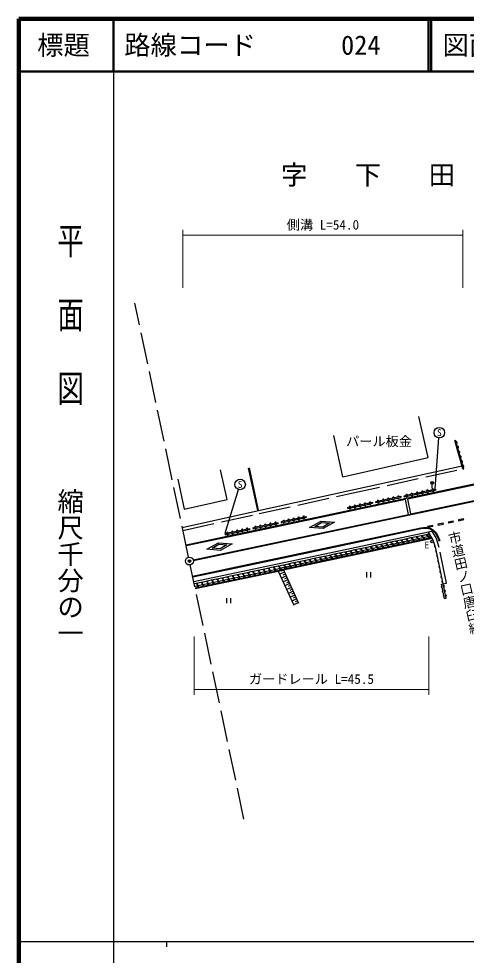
# Model space of a CAD drawing. Units: millimetres, scale not verified. Extents: x 40000 to 680000, y 20000 to 380000.
# Drawn here: x 40000 to 124885, y 202409 to 380000 of the extents above; entities that cross this region are included whole.
import ezdxf
from ezdxf.enums import TextEntityAlignment as Align

# ---------------------------------------------------------------- set-up
doc = ezdxf.new("R2010")
doc.units = ezdxf.units.MM
doc.header["$LTSCALE"] = 1000
doc.header["$PDMODE"] = 32
doc.header["$PDSIZE"] = 500
doc.linetypes.add('CHAIN', pattern=[18.5, 12, -1.5, 3.5, -1.5])
doc.linetypes.add('DASHED', pattern=[7.5, 6, -1.5])
for name, color, linetype, lineweight in [('M-BGD', 7, 'Continuous', 25), ('M-BGD-EXST', 7, 'Continuous', 25), ('M-BMK', 2, 'CHAIN', 13), ('M-BMK-HTXT', 7, 'Continuous', 13), ('M-BMK-SRVR', 3, 'Continuous', 25), ('M-STR-HTXT', 7, 'Continuous', 13), ('M-STR-STRC', 7, 'Continuous', 25), ('M-TTL', 2, 'Continuous', 140), ('M-TTL-BAND', 7, 'Continuous', 25), ('M-TTL-LINE', 7, 'Continuous', 50), ('M-TTL-TXT', 7, 'Continuous', 13)]:
    doc.layers.add(name, color=color, linetype=linetype, lineweight=lineweight)
doc.layers.add('M-OTRS', color=6, linetype='Continuous')
doc.styles.add('@ＭＳ ゴシック', font='')
doc.styles.add('ＭＳ ゴシック', font='')
doc.styles.get('@ＭＳ ゴシック').set_extended_font_data('@MS Gothic')
doc.styles.get('ＭＳ ゴシック').set_extended_font_data('MS Gothic')

msp = doc.modelspace()

# ---------------------------------------------------------------- linework, layer by layer
at = {"layer": 'M-BGD', "linetype": 'DASHED'}
for p, q in [((72220, 277898), (62039, 326084)), ((118393, 282803), (117721, 282660)), ((82711, 228244), (72530, 276431)), ((120483, 272816), (121115, 272952))]:
    msp.add_line(p, q, dxfattribs=at)
at = {"layer": 'M-BGD'}
for p, q in [((117661, 296779), (115918, 304576)), ((101480, 293162), (99737, 300958)), ((124249, 294638), (122728, 300024)), ((124393, 294679), (122872, 300064)), ((101478, 293161), (117661, 296779)), ((85500, 286785), (83739, 294823)), ((102449, 290508), (124083, 295225)), ((79510, 288838), (78248, 294479)), ((85353, 286753), (83593, 294791)), ((83813, 293788), (83960, 293820)), ((124249, 294638), (124393, 294679)), ((70148, 292667), (71410, 287026)), ((84033, 292783), (84180, 292816)), ((84253, 291779), (84400, 291811)), ((84473, 290774), (84620, 290806)), ((84693, 289769), (84840, 289802)), ((113072, 289545), (113114, 289350)), ((113073, 289547), (114065, 289758)), ((113114, 289350), (119067, 290615)), ((114065, 289758), (115057, 289969)), ((115057, 289969), (116049, 290180)), ((116049, 290180), (117041, 290391)), ((117041, 290391), (118034, 290602)), ((118034, 290602), (119026, 290813)), ((119025, 290811), (119067, 290615)), ((71410, 287026), (79510, 288838)), ((84914, 288765), (85060, 288797)), ((85134, 287760), (85280, 287792)), ((102330, 287292), (107088, 288306)), ((104275, 287504), (105227, 287707)), ((105227, 287707), (106179, 287910)), ((106179, 287910), (107130, 288112)), ((107088, 288306), (107130, 288110)), ((107693, 288447), (112462, 289438)), ((107693, 288447), (107734, 288251)), ((107734, 288253), (108688, 288451)), ((108688, 288451), (109642, 288650)), ((109642, 288650), (110595, 288848)), ((110595, 288848), (111549, 289046)), ((111549, 289046), (112503, 289244)), ((112462, 289438), (112502, 289242)), ((85354, 286755), (85500, 286788)), ((102330, 287292), (102372, 287096)), ((102372, 287098), (103324, 287301)), ((103324, 287301), (104275, 287504)), ((84455, 283295), (89207, 284297)), ((87265, 284094), (88215, 284294)), ((88215, 284294), (89166, 284494)), ((89165, 284492), (89207, 284297)), ((89761, 284631), (90709, 284830)), ((89761, 284629), (89802, 284433)), ((89802, 284433), (94540, 285429)), ((90709, 284830), (91656, 285030)), ((91656, 285030), (92604, 285229)), ((92604, 285229), (93552, 285428)), ((93552, 285428), (94499, 285627)), ((94499, 285625), (94540, 285429)), ((79127, 282353), (80057, 282556)), ((79170, 282156), (83819, 283169)), ((80057, 282556), (80987, 282759)), ((80987, 282759), (81917, 282961)), ((81917, 282961), (82847, 283164)), ((82847, 283164), (83777, 283366)), ((83777, 283364), (83819, 283169)), ((84414, 283490), (84455, 283295)), ((84415, 283493), (85365, 283693)), ((85365, 283693), (86315, 283893)), ((86315, 283893), (87265, 284094)), ((79127, 282351), (79170, 282156)), ((110204, 280651), (109237, 280445)), ((111171, 280857), (110204, 280651)), ((112138, 281064), (111171, 280857)), ((113105, 281270), (112138, 281064)), ((112503, 280421), (113475, 280628)), ((114072, 281476), (113105, 281270)), ((113475, 280628), (114446, 280835)), ((115039, 281682), (114072, 281476)), ((114446, 280835), (115417, 281042)), ((116006, 281888), (115039, 281682)), ((115417, 281042), (116389, 281250)), ((116973, 282094), (116006, 281888)), ((116389, 281250), (117360, 281457)), ((117940, 282300), (116973, 282094)), ((117360, 281457), (118331, 281664)), ((102469, 279003), (101502, 278797)), ((103436, 279209), (102469, 279003)), ((104403, 279415), (103436, 279209)), ((105370, 279621), (104403, 279415)), ((104732, 278763), (105704, 278970)), ((106336, 279827), (105370, 279621)), ((105704, 278970), (106675, 279177)), ((107303, 280033), (106336, 279827)), ((106675, 279177), (107646, 279384)), ((108270, 280239), (107303, 280033)), ((107646, 279384), (108618, 279592)), ((109237, 280445), (108270, 280239)), ((108618, 279592), (109589, 279799)), ((109589, 279799), (110561, 280006)), ((110561, 280006), (111532, 280213)), ((111532, 280213), (112503, 280421)), ((93767, 277149), (92800, 276943)), ((94733, 277355), (93767, 277149)), ((95700, 277561), (94733, 277355)), ((96667, 277767), (95700, 277561)), ((95990, 276898), (96961, 277105)), ((97634, 277973), (96667, 277767)), ((96961, 277105), (97933, 277312)), ((98601, 278179), (97634, 277973)), ((97933, 277312), (98904, 277519)), ((99568, 278385), (98601, 278179)), ((98904, 277519), (99876, 277727)), ((100535, 278591), (99568, 278385)), ((99876, 277727), (100847, 277934)), ((101502, 278797), (100535, 278591)), ((100847, 277934), (101818, 278141)), ((101818, 278141), (102790, 278348)), ((102790, 278348), (103761, 278556)), ((103761, 278556), (104732, 278763)), ((73448, 272088), (89188, 275390)), ((85007, 275303), (84033, 275098)), ((85981, 275508), (85007, 275303)), ((86955, 275713), (85981, 275508)), ((87929, 275918), (86955, 275713)), ((88903, 276123), (87929, 275918)), ((89877, 276328), (88903, 276123)), ((89188, 275392), (90162, 275654)), ((90232, 275428), (89779, 275222)), ((90851, 276533), (89877, 276328)), ((90162, 275654), (91133, 275862)), ((90197, 275506), (93065, 269190)), ((91826, 276738), (90851, 276533)), ((91133, 275862), (92105, 276069)), ((92800, 276943), (91826, 276738)), ((92105, 276069), (93076, 276276)), ((93076, 276276), (94047, 276483)), ((94047, 276483), (95019, 276690)), ((95019, 276690), (95990, 276898)), ((77214, 273663), (76240, 273457)), ((78188, 273868), (77214, 273663)), ((79162, 274073), (78188, 273868)), ((80137, 274278), (79162, 274073)), ((81111, 274483), (80137, 274278)), ((82085, 274688), (81111, 274483)), ((83059, 274893), (82085, 274688)), ((84033, 275098), (83059, 274893)), ((89223, 275244), (92159, 268778)), ((90397, 275065), (89491, 274654)), ((90726, 274340), (89820, 273929)), ((90562, 274703), (90108, 274497)), ((91055, 273615), (90149, 273204)), ((90891, 273978), (90438, 273772)), ((73318, 272842), (73291, 272837)), ((74292, 273047), (73318, 272842)), ((75266, 273252), (74292, 273047)), ((76240, 273457), (75266, 273252)), ((91384, 272891), (90478, 272479)), ((91220, 273253), (90767, 273047)), ((91714, 272166), (90807, 271754)), ((91549, 272528), (91096, 272322)), ((91878, 271803), (91425, 271597)), ((120189, 272754), (120483, 272816)), ((120761, 270085), (120189, 272754)), ((121055, 270148), (120483, 272816)), ((92043, 271441), (91137, 271029)), ((92372, 270716), (91466, 270304)), ((92207, 271078), (91754, 270872)), ((92701, 269991), (91795, 269579)), ((92536, 270353), (92083, 270148)), ((120761, 270085), (121055, 270148)), ((93030, 269266), (92124, 268854)), ((92866, 269628), (92412, 269423))]:
    msp.add_line(p, q, dxfattribs=at)
at = {"layer": 'M-BGD', "linetype": 'DASHED'}
for points in [[(71151, 282959), (85610, 286164), (102577, 289922), (124246, 294647)], [(121115, 272952), (119753, 279706), (119503, 280556), (119144, 281559), (118393, 282803)]]:
    msp.add_lwpolyline(points, dxfattribs=at)
at = {"layer": 'M-BGD'}
for points in [[(71027, 283546), (85480, 286750), (102449, 290508)], [(117721, 282660), (92716, 277332), (73208, 273226)], [(120479, 272816), (119121, 279550), (118885, 280354), (118553, 281278), (117721, 282660)], [(73386, 272382), (89118, 275682), (90091, 275944), (118160, 281932)], [(73479, 271941), (89223, 275244), (90197, 275506), (118405, 281524)]]:
    msp.add_lwpolyline(points, dxfattribs=at)
for centre in [(111848, 280690), (112816, 280896), (113784, 281103), (114751, 281309), (115719, 281516), (116687, 281722), (117655, 281929), (103137, 278831), (104105, 279038), (105073, 279244), (106041, 279451), (107008, 279657), (107976, 279864), (108944, 280070), (109912, 280277), (110880, 280483), (95394, 277180), (96362, 277386), (97330, 277593), (98298, 277799), (99266, 278005), (100233, 278212), (101201, 278418), (102169, 278625), (86649, 275268), (87629, 275474), (88608, 275679), (89579, 275912), (90555, 276147), (91523, 276354), (92490, 276560), (93458, 276767), (94426, 276973), (78812, 273624), (79792, 273830), (80772, 274035), (81751, 274241), (82731, 274446), (83710, 274652), (84690, 274857), (85669, 275063), (73915, 272597), (74894, 272803), (75874, 273008), (76853, 273213), (77833, 273419)]:
    msp.add_circle(centre, 50, dxfattribs=at)
for centre, radius, start, end in [((122994, 299616), 156, 287.81913, 103.72587), ((123247, 298719), 156, 287.81861, 103.72639), ((123501, 297821), 156, 287.81861, 103.72639), ((123754, 296924), 156, 287.81913, 103.72587), ((124008, 296026), 156, 287.81913, 103.72587), ((124261, 295128), 156, 287.81861, 103.72639), ((111988, 289328), 163, 16.27095, 187.21826), ((113573, 289633), 170, 18.8379, 185.16249), ((113606, 289477), 170, 198.83829, 5.1621), ((114565, 289844), 170, 18.83837, 185.16368), ((114598, 289688), 170, 198.83797, 5.16407), ((115557, 290055), 170, 18.83874, 185.16129), ((115590, 289899), 170, 198.8379, 5.16249), ((116549, 290266), 170, 18.83882, 185.16288), ((116583, 290110), 170, 198.83882, 5.16288), ((117542, 290477), 170, 18.83874, 185.16129), ((117575, 290321), 170, 198.83874, 5.16129), ((118534, 290688), 170, 18.83797, 185.16407), ((118567, 290532), 170, 198.83882, 5.16288), ((103761, 287586), 163, 16.49085, 187.56689), ((104712, 287789), 163, 16.48927, 187.56674), ((105664, 287991), 163, 16.48938, 187.56835), ((105700, 287821), 163, 196.48927, 7.56674), ((106615, 288194), 163, 16.49125, 187.56649), ((106652, 288023), 163, 196.49173, 7.56564), ((108173, 288535), 163, 16.27144, 187.21742), ((108209, 288365), 163, 196.27155, 7.21903), ((109127, 288734), 163, 16.27144, 187.21742), ((109162, 288563), 163, 196.27341, 7.21717), ((110080, 288932), 163, 16.27292, 187.21802), ((110116, 288761), 163, 196.27144, 7.21742), ((111034, 289130), 163, 16.27095, 187.21826), ((111070, 288960), 163, 196.27144, 7.21742), ((112023, 289158), 163, 196.27341, 7.21717), ((102809, 287383), 163, 16.49125, 187.56649), ((102845, 287212), 163, 196.49125, 7.56649), ((103797, 287415), 163, 196.49125, 7.56649), ((104749, 287618), 163, 196.48938, 7.56835), ((87743, 284182), 162, 16.25806, 187.55563), ((88693, 284382), 162, 16.25894, 187.55439), ((88729, 284211), 162, 196.26092, 7.55414), ((90238, 284719), 162, 16.05607, 187.6908), ((90274, 284547), 162, 196.05806, 7.69055), ((91185, 284918), 162, 16.05806, 187.69055), ((91221, 284746), 162, 196.05806, 7.69055), ((92133, 285118), 162, 16.05806, 187.69055), ((92169, 284945), 162, 196.05806, 7.69055), ((93080, 285317), 162, 16.05806, 187.69055), ((93116, 285144), 162, 196.05806, 7.69055), ((94028, 285516), 162, 16.05806, 187.69055), ((94064, 285343), 162, 196.05757, 7.6914), ((79594, 282446), 159, 15.49168, 189.08444), ((80524, 282649), 159, 15.48941, 189.08671), ((80563, 282471), 159, 195.49168, 9.08444), ((81454, 282851), 159, 15.48982, 189.0863), ((81493, 282673), 159, 195.48968, 9.08468), ((82384, 283054), 159, 15.48982, 189.0863), ((82423, 282876), 159, 195.48968, 9.08468), ((83314, 283256), 159, 15.48968, 189.08468), ((83353, 283078), 159, 195.48982, 9.0863), ((84892, 283581), 162, 16.25894, 187.55439), ((84928, 283409), 162, 196.26092, 7.55414), ((85842, 283781), 162, 16.25855, 187.55478), ((85879, 283610), 162, 196.26092, 7.55414), ((86793, 283982), 162, 16.25894, 187.55439), ((86829, 283810), 162, 196.26092, 7.55414), ((87779, 284010), 162, 196.26004, 7.55538), ((117917, 282309), 135, 114.80934, 307.35247), ((79633, 282268), 159, 195.48982, 9.0863), ((110684, 280770), 166, 197.40094, 6.65585), ((111651, 280976), 166, 197.40134, 6.65545), ((112618, 281182), 166, 197.4018, 6.65462), ((112992, 280508), 166, 17.6814, 186.40369), ((113585, 281388), 166, 197.40094, 6.65585), ((113964, 280715), 166, 17.67868, 186.40677), ((114552, 281594), 166, 197.40134, 6.65545), ((114935, 280923), 166, 17.6814, 186.40369), ((115519, 281800), 166, 197.4018, 6.65462), ((115906, 281130), 166, 17.68063, 186.4065), ((116486, 282006), 166, 197.40094, 6.65585), ((116878, 281337), 166, 17.6814, 186.40369), ((117453, 282212), 166, 197.40134, 6.65545), ((117849, 281544), 166, 17.68054, 186.40491), ((118333, 281618), 135, 114.80934, 307.35247), ((118733, 280823), 164, 114.71511, 284.74396), ((101982, 278915), 166, 197.40134, 6.65545), ((102949, 279121), 166, 197.4018, 6.65462), ((103916, 279327), 166, 197.40094, 6.65585), ((104883, 279533), 166, 197.40134, 6.65545), ((105221, 278850), 166, 17.6814, 186.40369), ((105850, 279739), 166, 197.40134, 6.65545), ((106193, 279058), 166, 17.68054, 186.40491), ((106817, 279946), 166, 197.40094, 6.65585), ((107164, 279265), 166, 17.67954, 186.40554), ((107784, 280152), 166, 197.40134, 6.65545), ((108136, 279472), 166, 17.68054, 186.40491), ((108751, 280358), 166, 197.40134, 6.65545), ((109107, 279679), 166, 17.68149, 186.40528), ((109717, 280564), 166, 197.40366, 6.65276), ((110078, 279887), 166, 17.68054, 186.40491), ((111050, 280094), 166, 17.6814, 186.40369), ((112021, 280301), 166, 17.68054, 186.40491), ((118994, 279951), 140, 102.32033, 290.42763), ((119238, 279065), 168, 107.39969, 275.39791), ((93280, 277061), 166, 197.40134, 6.65545), ((94247, 277267), 166, 197.4018, 6.65462), ((95214, 277473), 166, 197.40094, 6.65585), ((96181, 277679), 166, 197.4032, 6.65359), ((96479, 276985), 166, 17.68054, 186.40491), ((97148, 277885), 166, 197.4018, 6.65462), ((97451, 277193), 166, 17.68149, 186.40528), ((98114, 278091), 166, 197.40094, 6.65585), ((98422, 277400), 166, 17.68054, 186.40491), ((99081, 278297), 166, 197.40134, 6.65545), ((99393, 277607), 166, 17.6814, 186.40369), ((100048, 278503), 166, 197.4018, 6.65462), ((100365, 277814), 166, 17.67868, 186.40677), ((101015, 278709), 166, 197.4028, 6.65399), ((101336, 278021), 166, 17.6814, 186.40369), ((102307, 278229), 166, 17.68063, 186.4065), ((103279, 278436), 166, 17.6814, 186.40369), ((104250, 278643), 166, 17.68063, 186.4065), ((119435, 278086), 168, 107.39921, 275.39873), ((119633, 277106), 168, 107.40006, 275.39753), ((85491, 275422), 167, 197.64954, 6.12209), ((86465, 275627), 167, 197.64993, 6.1217), ((87439, 275832), 167, 197.64954, 6.12209), ((88413, 276037), 167, 197.65188, 6.12144), ((88702, 275272), 168, 17.94434, 185.74986), ((89387, 276242), 167, 197.65149, 6.12183), ((89680, 275505), 169, 21.56495, 188.56823), ((90361, 276447), 167, 197.65149, 6.12183), ((90651, 275742), 166, 17.68063, 186.4065), ((91335, 276652), 167, 197.65188, 6.12144), ((91622, 275949), 166, 17.6814, 186.40369), ((92309, 276857), 167, 197.65149, 6.12183), ((92594, 276156), 166, 17.68054, 186.40491), ((93565, 276364), 166, 17.6814, 186.40369), ((94536, 276571), 166, 17.68054, 186.40491), ((95508, 276778), 166, 17.67954, 186.40554), ((119830, 276126), 168, 107.39812, 275.39779), ((120028, 275146), 168, 107.39969, 275.39791), ((76724, 273576), 167, 197.65188, 6.12144), ((77698, 273781), 167, 197.65149, 6.12183), ((78672, 273986), 167, 197.65235, 6.12061), ((79646, 274191), 167, 197.65149, 6.12183), ((79883, 273422), 168, 17.9452, 185.74865), ((80620, 274396), 167, 197.64963, 6.12369), ((80862, 273628), 168, 17.94473, 185.74947), ((81594, 274602), 167, 197.64993, 6.1217), ((81842, 273833), 168, 17.94434, 185.74986), ((82568, 274807), 167, 197.64954, 6.12209), ((82822, 274039), 168, 17.94434, 185.74986), ((83542, 275012), 167, 197.65039, 6.12088), ((83802, 274244), 168, 17.9452, 185.74865), ((84516, 275217), 167, 197.64954, 6.12209), ((84782, 274450), 168, 17.94473, 185.74947), ((85762, 274655), 168, 17.94434, 185.74986), ((86742, 274861), 168, 17.9452, 185.74865), ((87722, 275066), 168, 17.94473, 185.74947), ((120225, 274166), 168, 107.39969, 275.39791), ((73801, 272961), 167, 197.65235, 6.12061), ((74003, 272189), 168, 17.9452, 185.74865), ((74776, 273166), 167, 197.65188, 6.12144), ((74983, 272394), 168, 17.94473, 185.74947), ((75750, 273371), 167, 197.65149, 6.12183), ((75963, 272600), 168, 17.94434, 185.74986), ((76943, 272805), 168, 17.9452, 185.74865), ((77923, 273011), 168, 17.94659, 185.74761), ((78903, 273216), 168, 17.94434, 185.74986), ((120287, 272311), 152, 102.71411, 281.47646), ((120391, 273245), 145, 99.8544, 283.46085), ((120577, 272374), 152, 282.71392, 101.4748), ((120477, 271422), 152, 102.71392, 281.4748), ((120668, 270532), 152, 102.71392, 281.4748), ((120767, 271484), 152, 282.71392, 101.4748), ((120958, 270594), 152, 282.71392, 101.4748)]:
    msp.add_arc(centre, radius, start, end, dxfattribs=at)
at = {"layer": 'M-BGD-EXST'}
for p, q in [((118970, 290860), (119707, 300519)), ((118407, 290990), (118407, 292240)), ((79128, 282424), (81693, 290739)), ((105982, 275054), (105982, 274054)), ((106732, 275054), (106732, 274054)), ((79393, 270156), (79393, 269156)), ((80143, 270156), (80143, 269156))]:
    msp.add_line(p, q, dxfattribs=at)
for centre, radius in [((119782, 301517), 1000), ((81988, 291694), 1000), ((118407, 291990), 250), ((118387, 280874), 250)]:
    msp.add_circle(centre, radius, dxfattribs=at)
at = {"layer": 'M-BMK'}
msp.add_line((73109, 277319), (169482, 297681), dxfattribs=at)
at = {"layer": 'M-BMK-SRVR'}
msp.add_circle((72375, 277164), 750, dxfattribs=at)
at = {"layer": 'M-OTRS'}
msp.add_point((72375, 277164), dxfattribs=at)
at = {"layer": 'M-STR-HTXT'}
for p, q in [((71151, 328960), (71151, 339960)), ((124246, 328960), (124246, 339960)), ((124246, 338960), (71151, 338960)), ((73274, 262824), (73274, 251824)), ((117765, 262824), (117765, 251824)), ((73274, 252824), (117765, 252824))]:
    msp.add_line(p, q, dxfattribs=at)
at = {"layer": 'M-STR-STRC'}
for p, q in [((126644, 291642), (113800, 288923)), ((73121, 277246), (127320, 288700)), ((113916, 286020), (113360, 288830)), ((114356, 286113), (113800, 288923)), ((114356, 286113), (127287, 288846)), ((73090, 277392), (113916, 286020)), ((119532, 283984), (120549, 284177)), ((121492, 284396), (122459, 284597)), ((124372, 285163), (123396, 284953)), ((117563, 283586), (118550, 283780)), ((119700, 281011), (119840, 281064))]:
    msp.add_line(p, q, dxfattribs=at)
for points in [[(126612, 291788), (84526, 282881), (71739, 280177)], [(113360, 288830), (84557, 282734), (71770, 280031)], [(120549, 284177), (120521, 284325), (119504, 284132), (119532, 283984)], [(122459, 284597), (122429, 284744), (121461, 284543), (121492, 284396)], [(123396, 284953), (123427, 284806), (124403, 285016), (124372, 285163)], [(72979, 274310), (81212, 276049), (98855, 279781), (116252, 283453), (116781, 283531), (117407, 283542), (118034, 283425), (118625, 283104), (119015, 282718), (119359, 282167), (119636, 281610), (119840, 281064)], [(73010, 274163), (81243, 275902), (98886, 279634), (116279, 283305), (116793, 283381), (117394, 283392), (117984, 283282), (118535, 282983), (118897, 282624), (119228, 282094), (119498, 281550), (119700, 281011)], [(118550, 283780), (118521, 283927), (117534, 283734), (117563, 283586)]]:
    msp.add_lwpolyline(points, dxfattribs=at)
for points in [[(99907, 284555), (97722, 283315), (95167, 283504), (97387, 284754)], [(98935, 284339), (97655, 283613), (96152, 283724), (97453, 284456)], [(80452, 280445), (78248, 279194), (75670, 279385), (77910, 280645)], [(79471, 280227), (78180, 279494), (76665, 279606), (77976, 280344)]]:
    msp.add_lwpolyline(points, close=True, dxfattribs=at)
at = {"layer": 'M-TTL'}
for p, q in [((40000, 380000), (40000, 20000)), ((680000, 380000), (40000, 380000))]:
    msp.add_line(p, q, dxfattribs=at)
at = {"layer": 'M-TTL-BAND'}
for p, q in [((58000, 370000), (58000, 20000)), ((40000, 205000), (579000, 205000)), ((68000, 205000), (68000, 204000))]:
    msp.add_line(p, q, dxfattribs=at)
at = {"layer": 'M-TTL-LINE'}
for p, q in [((58000, 380000), (58000, 370000)), ((117750, 380000), (117750, 370000)), ((118250, 380000), (118250, 370000)), ((40000, 370000), (680000, 370000))]:
    msp.add_line(p, q, dxfattribs=at)

# ---------------------------------------------------------------- texts
at = {"layer": 'M-BGD-EXST', "style": 'ＭＳ ゴシック'}
for s, p in [('S', (119782, 301517)), ('S', (81988, 291694)), ('E', (117403, 280208))]:
    msp.add_text(s, height=1320, dxfattribs=at).set_placement(p, align=Align.MIDDLE_CENTER)
at = {"layer": 'M-BMK-HTXT', "style": 'ＭＳ ゴシック'}
msp.add_text('パール板金', height=1833, dxfattribs=at).set_placement((108343, 299865), align=Align.MIDDLE_CENTER)
at = {"layer": 'M-BMK-HTXT', "style": '@ＭＳ ゴシック'}
msp.add_text('市道田ノ口唐臼線', height=1833, rotation=282.661, dxfattribs=at).set_placement((125400, 262976), align=Align.BOTTOM_RIGHT)
at = {"layer": 'M-BMK-HTXT', "insert": (89743, 348153), "char_height": 3666, "attachment_point": 7, "style": 'ＭＳ ゴシック'}
msp.add_mtext('\\T2.8;字下田ノ口', dxfattribs=at)
at = {"layer": 'M-STR-HTXT', "style": 'ＭＳ ゴシック'}
for s, p in [('側溝 L=54.0', (97699, 339460)), ('ガードレール L=45.5', (95520, 253324))]:
    msp.add_text(s, height=1833, dxfattribs=at).set_placement(p, align=Align.BOTTOM_CENTER)
at = {"layer": 'M-TTL-BAND', "style": '@ＭＳ ゴシック', "width": 1.4}
msp.add_text('平  面  図', height=3666, rotation=270, dxfattribs=at).set_placement((49777, 306475), align=Align.MIDDLE_RIGHT)
at = {"layer": 'M-TTL-BAND', "style": '@ＭＳ ゴシック'}
msp.add_text('縮尺千分の一', height=3666, rotation=270, dxfattribs=at).set_placement((49777, 261030), align=Align.MIDDLE_RIGHT)
at = {"layer": 'M-TTL-TXT', "style": 'ＭＳ ゴシック'}
msp.add_text('標題', height=3666, dxfattribs=at).set_placement((48500, 375000), align=Align.MIDDLE_CENTER)
for s, p in [('路線コード', (60000, 375000)), ('024', (101142, 375000)), ('図面コード', (120380, 375000))]:
    msp.add_text(s, height=3666, dxfattribs=at).set_placement(p, align=Align.MIDDLE_LEFT)

doc.saveas('drawing.dxf')
